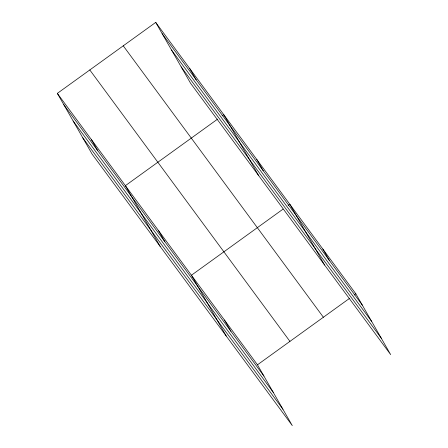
<?xml version="1.0" encoding="UTF-8"?>
<svg xmlns="http://www.w3.org/2000/svg" width="448" height="448" viewBox="0 0 448 448"><rect width="100%" height="100%" fill="white"/><g stroke="black" fill="none" stroke-linecap="round" stroke-linejoin="round"><path stroke-width="0.67" d="M57.333 93.38L257.471 364.806L292.286 425.6L92.154 154.174L57.333 93.38L155.714 22.4L355.846 293.826L390.667 354.62L190.529 83.194L155.714 22.4M217.599 119.129L125.378 185.668L160.199 246.456M222.079 115.898L223.759 114.682L258.574 175.476M283.086 209.104L191.425 275.234L226.24 336.028M288.126 205.47L289.806 204.254L324.621 265.048M257.471 364.806L349.692 298.267M354.172 295.036L355.846 293.826M162.17 33.678L362.309 305.105M171.528 50.019L371.666 321.446M181.171 66.853L381.31 338.279M123.25 45.825L323.383 317.251M89.802 69.955L289.934 341.382M63.795 104.658L263.928 376.085M73.153 120.999L273.286 392.426M82.79 137.833L282.929 409.259M322.829 249.043L329.286 260.316M256.782 159.471L263.239 170.75M189.734 68.544L196.196 79.817M224.448 320.023L230.905 331.296M158.402 230.451L164.864 241.73M91.358 139.524L97.815 150.802"/></g></svg>
